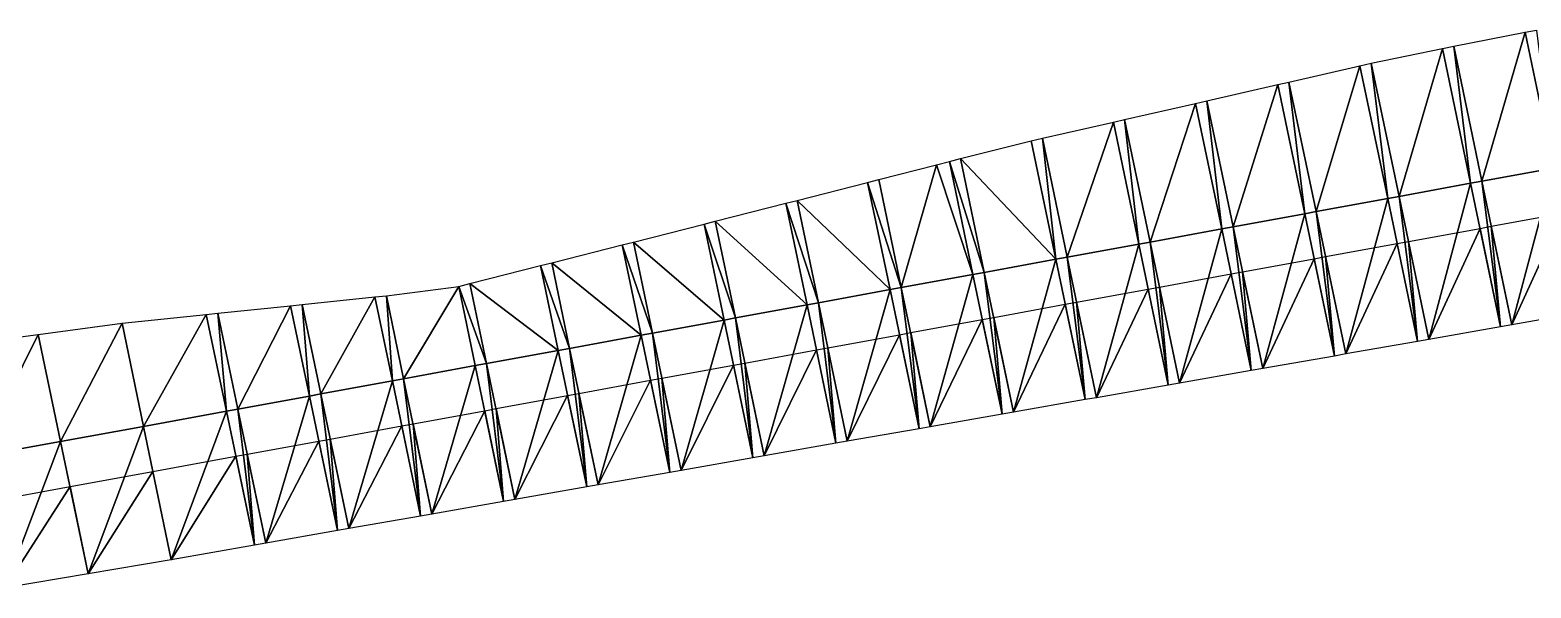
# Model space of a CAD drawing. Header units: metres. Extents: x 1882598 to 1885460, y 3171405 to 3171756.
# Drawn here: x 1883385.72 to 1883403.52, y 3171662.68 to 3171669.29 of the extents above; entities that cross this region are included whole.
import ezdxf

# ---------------------------------------------------------------- set-up
doc = ezdxf.new("R2010")
doc.units = ezdxf.units.M
doc.header["$MEASUREMENT"] = 0
doc.layers.add('Triangles surfaces projet', color=7, linetype='Continuous', true_color=0x848484)

msp = doc.modelspace()

# ---------------------------------------------------------------- linework, layer by layer
at = {"layer": 'Triangles surfaces projet'}
for points in [[(1883402.943, 3171667.501, 150.402), (1883402.609, 3171669.101, 149.312), (1883403.456, 3171669.267, 149.308), (1883402.943, 3171667.501, 150.402)], [(1883402.943, 3171667.501, 150.402), (1883403.456, 3171669.267, 149.308), (1883403.792, 3171667.656, 150.405), (1883402.943, 3171667.501, 150.402)], [(1883403.456, 3171669.267, 149.308), (1883403.59, 3171669.293, 149.308), (1883403.792, 3171667.656, 150.405), (1883403.456, 3171669.267, 149.308)], [(1883401.629, 3171668.9, 149.323), (1883402.475, 3171669.075, 149.313), (1883401.959, 3171667.321, 150.399), (1883401.629, 3171668.9, 149.323)], [(1883401.959, 3171667.321, 150.399), (1883402.475, 3171669.075, 149.313), (1883402.809, 3171667.476, 150.402), (1883401.959, 3171667.321, 150.399)], [(1883402.475, 3171669.075, 149.313), (1883402.609, 3171669.101, 149.312), (1883402.809, 3171667.476, 150.402), (1883402.475, 3171669.075, 149.313)], [(1883402.609, 3171669.101, 149.312), (1883402.943, 3171667.501, 150.402), (1883402.809, 3171667.476, 150.402), (1883402.609, 3171669.101, 149.312)], [(1883400.975, 3171667.141, 150.396), (1883400.654, 3171668.677, 149.35), (1883401.496, 3171668.87, 149.327), (1883400.975, 3171667.141, 150.396)], [(1883401.496, 3171668.87, 149.327), (1883401.825, 3171667.296, 150.399), (1883400.975, 3171667.141, 150.396), (1883401.496, 3171668.87, 149.327)], [(1883401.825, 3171667.296, 150.399), (1883401.496, 3171668.87, 149.327), (1883401.629, 3171668.9, 149.323), (1883401.825, 3171667.296, 150.399)], [(1883401.629, 3171668.9, 149.323), (1883401.959, 3171667.321, 150.399), (1883401.825, 3171667.296, 150.399), (1883401.629, 3171668.9, 149.323)], [(1883399.991, 3171666.961, 150.393), (1883399.679, 3171668.455, 149.376), (1883400.521, 3171668.647, 149.353), (1883399.991, 3171666.961, 150.393)], [(1883399.991, 3171666.961, 150.393), (1883400.521, 3171668.647, 149.353), (1883400.841, 3171667.116, 150.396), (1883399.991, 3171666.961, 150.393)], [(1883400.841, 3171667.116, 150.396), (1883400.521, 3171668.647, 149.353), (1883400.654, 3171668.677, 149.35), (1883400.841, 3171667.116, 150.396)], [(1883400.841, 3171667.116, 150.396), (1883400.654, 3171668.677, 149.35), (1883400.975, 3171667.141, 150.396), (1883400.841, 3171667.116, 150.396)], [(1883399.857, 3171666.936, 150.393), (1883399.546, 3171668.424, 149.379), (1883399.679, 3171668.455, 149.376), (1883399.857, 3171666.936, 150.393)], [(1883399.991, 3171666.961, 150.393), (1883399.857, 3171666.936, 150.393), (1883399.679, 3171668.455, 149.376), (1883399.991, 3171666.961, 150.393)], [(1883399.007, 3171666.78, 150.39), (1883398.704, 3171668.232, 149.401), (1883399.546, 3171668.424, 149.379), (1883399.007, 3171666.78, 150.39)], [(1883399.546, 3171668.424, 149.379), (1883399.857, 3171666.936, 150.393), (1883399.007, 3171666.78, 150.39), (1883399.546, 3171668.424, 149.379)], [(1883399.857, 3171666.936, 150.393), (1883399.546, 3171668.424, 149.379), (1883399.546, 3171668.424, 149.379), (1883399.857, 3171666.936, 150.393)], [(1883398.023, 3171666.6, 150.388), (1883397.729, 3171668.011, 149.427), (1883398.571, 3171668.202, 149.405), (1883398.023, 3171666.6, 150.388)], [(1883398.873, 3171666.756, 150.39), (1883398.023, 3171666.6, 150.388), (1883398.571, 3171668.202, 149.405), (1883398.873, 3171666.756, 150.39)], [(1883398.873, 3171666.756, 150.39), (1883398.571, 3171668.202, 149.405), (1883398.704, 3171668.232, 149.401), (1883398.873, 3171666.756, 150.39)], [(1883399.007, 3171666.78, 150.39), (1883398.873, 3171666.756, 150.39), (1883398.704, 3171668.232, 149.401), (1883399.007, 3171666.78, 150.39)], [(1883397.889, 3171666.576, 150.387), (1883396.757, 3171667.769, 149.466), (1883397.596, 3171667.981, 149.43), (1883397.889, 3171666.576, 150.387)], [(1883397.889, 3171666.576, 150.387), (1883397.596, 3171667.981, 149.43), (1883397.729, 3171668.011, 149.427), (1883397.889, 3171666.576, 150.387)], [(1883397.729, 3171668.011, 149.427), (1883398.023, 3171666.6, 150.388), (1883397.889, 3171666.576, 150.387), (1883397.729, 3171668.011, 149.427)], [(1883396.471, 3171667.696, 149.479), (1883396.625, 3171667.735, 149.472), (1883396.905, 3171666.396, 150.385), (1883396.471, 3171667.696, 149.479)], [(1883396.757, 3171667.769, 149.466), (1883397.039, 3171666.42, 150.385), (1883396.625, 3171667.735, 149.472), (1883396.757, 3171667.769, 149.466)], [(1883396.905, 3171666.396, 150.385), (1883396.625, 3171667.735, 149.472), (1883397.039, 3171666.42, 150.385), (1883396.905, 3171666.396, 150.385)], [(1883397.039, 3171666.42, 150.385), (1883396.757, 3171667.769, 149.466), (1883397.889, 3171666.576, 150.387), (1883397.039, 3171666.42, 150.385)], [(1883396.471, 3171667.696, 149.479), (1883396.055, 3171666.24, 150.383), (1883395.788, 3171667.521, 149.51), (1883396.471, 3171667.696, 149.479)], [(1883396.905, 3171666.396, 150.385), (1883396.055, 3171666.24, 150.383), (1883396.471, 3171667.696, 149.479), (1883396.905, 3171666.396, 150.385)], [(1883402.943, 3171667.501, 150.402), (1883403.792, 3171667.656, 150.405), (1883403.298, 3171665.798, 150.446), (1883402.943, 3171667.501, 150.402)], [(1883403.792, 3171667.656, 150.405), (1883404.149, 3171665.947, 150.449), (1883403.298, 3171665.798, 150.446), (1883403.792, 3171667.656, 150.405)], [(1883395.655, 3171667.487, 149.516), (1883395.921, 3171666.216, 150.382), (1883394.818, 3171667.274, 149.554), (1883395.655, 3171667.487, 149.516)], [(1883395.788, 3171667.521, 149.51), (1883396.055, 3171666.24, 150.383), (1883395.655, 3171667.487, 149.516), (1883395.788, 3171667.521, 149.51)], [(1883396.055, 3171666.24, 150.383), (1883395.921, 3171666.216, 150.382), (1883395.655, 3171667.487, 149.516), (1883396.055, 3171666.24, 150.383)], [(1883402.313, 3171665.625, 150.442), (1883401.959, 3171667.321, 150.399), (1883402.809, 3171667.476, 150.402), (1883402.313, 3171665.625, 150.442)], [(1883402.313, 3171665.625, 150.442), (1883402.809, 3171667.476, 150.402), (1883403.164, 3171665.774, 150.445), (1883402.313, 3171665.625, 150.442)], [(1883403.164, 3171665.774, 150.445), (1883402.809, 3171667.476, 150.402), (1883402.943, 3171667.501, 150.402), (1883403.164, 3171665.774, 150.445)], [(1883402.943, 3171667.501, 150.402), (1883403.298, 3171665.798, 150.446), (1883403.164, 3171665.774, 150.445), (1883402.943, 3171667.501, 150.402)], [(1883394.685, 3171667.24, 149.56), (1883394.937, 3171666.035, 150.38), (1883393.848, 3171667.026, 149.597), (1883394.685, 3171667.24, 149.56)], [(1883394.685, 3171667.24, 149.56), (1883394.818, 3171667.274, 149.554), (1883395.071, 3171666.06, 150.38), (1883394.685, 3171667.24, 149.56)], [(1883394.685, 3171667.24, 149.56), (1883395.071, 3171666.06, 150.38), (1883394.937, 3171666.035, 150.38), (1883394.685, 3171667.24, 149.56)], [(1883395.071, 3171666.06, 150.38), (1883394.818, 3171667.274, 149.554), (1883395.921, 3171666.216, 150.382), (1883395.071, 3171666.06, 150.38)], [(1883401.327, 3171665.453, 150.439), (1883400.975, 3171667.141, 150.396), (1883401.825, 3171667.296, 150.399), (1883401.327, 3171665.453, 150.439)], [(1883401.825, 3171667.296, 150.399), (1883402.178, 3171665.602, 150.442), (1883401.327, 3171665.453, 150.439), (1883401.825, 3171667.296, 150.399)], [(1883401.825, 3171667.296, 150.399), (1883401.959, 3171667.321, 150.399), (1883402.178, 3171665.602, 150.442), (1883401.825, 3171667.296, 150.399)], [(1883402.178, 3171665.602, 150.442), (1883401.959, 3171667.321, 150.399), (1883402.313, 3171665.625, 150.442), (1883402.178, 3171665.602, 150.442)], [(1883393.716, 3171666.993, 149.603), (1883393.848, 3171667.026, 149.597), (1883394.087, 3171665.88, 150.378), (1883393.716, 3171666.993, 149.603)], [(1883394.937, 3171666.035, 150.38), (1883394.087, 3171665.88, 150.378), (1883393.848, 3171667.026, 149.597), (1883394.937, 3171666.035, 150.38)], [(1883400.342, 3171665.28, 150.436), (1883399.991, 3171666.961, 150.393), (1883400.841, 3171667.116, 150.396), (1883400.342, 3171665.28, 150.436)], [(1883400.342, 3171665.28, 150.436), (1883400.841, 3171667.116, 150.396), (1883401.193, 3171665.429, 150.439), (1883400.342, 3171665.28, 150.436)], [(1883400.841, 3171667.116, 150.396), (1883400.975, 3171667.141, 150.396), (1883401.193, 3171665.429, 150.439), (1883400.841, 3171667.116, 150.396)], [(1883400.975, 3171667.141, 150.396), (1883401.327, 3171665.453, 150.439), (1883401.193, 3171665.429, 150.439), (1883400.975, 3171667.141, 150.396)], [(1883403.904, 3171667.123, 150.769), (1883403.298, 3171665.798, 150.796), (1883403.054, 3171666.967, 150.766), (1883403.904, 3171667.123, 150.769)], [(1883404.149, 3171665.947, 150.799), (1883403.298, 3171665.798, 150.796), (1883403.904, 3171667.123, 150.769), (1883404.149, 3171665.947, 150.799)], [(1883392.878, 3171666.78, 149.64), (1883393.716, 3171666.993, 149.603), (1883393.953, 3171665.855, 150.378), (1883392.878, 3171666.78, 149.64)], [(1883393.953, 3171665.855, 150.378), (1883393.716, 3171666.993, 149.603), (1883394.087, 3171665.88, 150.378), (1883393.953, 3171665.855, 150.378)], [(1883399.356, 3171665.108, 150.433), (1883399.007, 3171666.78, 150.39), (1883399.857, 3171666.936, 150.393), (1883399.356, 3171665.108, 150.433)], [(1883400.207, 3171665.257, 150.436), (1883399.356, 3171665.108, 150.433), (1883399.857, 3171666.936, 150.393), (1883400.207, 3171665.257, 150.436)], [(1883399.857, 3171666.936, 150.393), (1883399.991, 3171666.961, 150.393), (1883400.207, 3171665.257, 150.436), (1883399.857, 3171666.936, 150.393)], [(1883399.991, 3171666.961, 150.393), (1883400.342, 3171665.28, 150.436), (1883400.207, 3171665.257, 150.436), (1883399.991, 3171666.961, 150.393)], [(1883402.92, 3171666.942, 150.765), (1883402.313, 3171665.625, 150.792), (1883402.07, 3171666.787, 150.763), (1883402.92, 3171666.942, 150.765)], [(1883403.164, 3171665.774, 150.795), (1883402.313, 3171665.625, 150.792), (1883402.92, 3171666.942, 150.765), (1883403.164, 3171665.774, 150.795)], [(1883403.054, 3171666.967, 150.766), (1883403.164, 3171665.774, 150.795), (1883402.92, 3171666.942, 150.765), (1883403.054, 3171666.967, 150.766)], [(1883403.298, 3171665.798, 150.796), (1883403.164, 3171665.774, 150.795), (1883403.054, 3171666.967, 150.766), (1883403.298, 3171665.798, 150.796)], [(1883391.908, 3171666.534, 149.683), (1883392.745, 3171666.746, 149.646), (1883392.969, 3171665.675, 150.376), (1883391.908, 3171666.534, 149.683)], [(1883393.103, 3171665.7, 150.376), (1883392.745, 3171666.746, 149.646), (1883392.878, 3171666.78, 149.64), (1883393.103, 3171665.7, 150.376)], [(1883392.745, 3171666.746, 149.646), (1883393.103, 3171665.7, 150.376), (1883392.969, 3171665.675, 150.376), (1883392.745, 3171666.746, 149.646)], [(1883392.878, 3171666.78, 149.64), (1883393.953, 3171665.855, 150.378), (1883393.103, 3171665.7, 150.376), (1883392.878, 3171666.78, 149.64)], [(1883398.371, 3171664.935, 150.43), (1883398.023, 3171666.6, 150.388), (1883398.873, 3171666.756, 150.39), (1883398.371, 3171664.935, 150.43)], [(1883399.222, 3171665.084, 150.433), (1883398.371, 3171664.935, 150.43), (1883398.873, 3171666.756, 150.39), (1883399.222, 3171665.084, 150.433)], [(1883398.873, 3171666.756, 150.39), (1883399.007, 3171666.78, 150.39), (1883399.222, 3171665.084, 150.433), (1883398.873, 3171666.756, 150.39)], [(1883399.007, 3171666.78, 150.39), (1883399.356, 3171665.108, 150.433), (1883399.222, 3171665.084, 150.433), (1883399.007, 3171666.78, 150.39)], [(1883401.936, 3171666.762, 150.762), (1883401.327, 3171665.453, 150.789), (1883401.086, 3171666.607, 150.76), (1883401.936, 3171666.762, 150.762)], [(1883402.178, 3171665.602, 150.792), (1883401.327, 3171665.453, 150.789), (1883401.936, 3171666.762, 150.762), (1883402.178, 3171665.602, 150.792)], [(1883402.07, 3171666.787, 150.763), (1883402.178, 3171665.602, 150.792), (1883401.936, 3171666.762, 150.762), (1883402.07, 3171666.787, 150.763)], [(1883402.178, 3171665.602, 150.792), (1883402.07, 3171666.787, 150.763), (1883402.313, 3171665.625, 150.792), (1883402.178, 3171665.602, 150.792)], [(1883391.775, 3171666.5, 149.689), (1883391.985, 3171665.495, 150.374), (1883390.937, 3171666.288, 149.726), (1883391.775, 3171666.5, 149.689)], [(1883392.119, 3171665.52, 150.374), (1883391.775, 3171666.5, 149.689), (1883391.908, 3171666.534, 149.683), (1883392.119, 3171665.52, 150.374)], [(1883392.119, 3171665.52, 150.374), (1883391.985, 3171665.495, 150.374), (1883391.775, 3171666.5, 149.689), (1883392.119, 3171665.52, 150.374)], [(1883392.119, 3171665.52, 150.374), (1883391.908, 3171666.534, 149.683), (1883392.969, 3171665.675, 150.376), (1883392.119, 3171665.52, 150.374)], [(1883397.889, 3171666.576, 150.387), (1883397.385, 3171664.763, 150.427), (1883397.039, 3171666.42, 150.385), (1883397.889, 3171666.576, 150.387)], [(1883398.236, 3171664.912, 150.43), (1883397.385, 3171664.763, 150.427), (1883397.889, 3171666.576, 150.387), (1883398.236, 3171664.912, 150.43)], [(1883398.023, 3171666.6, 150.388), (1883398.236, 3171664.912, 150.43), (1883397.889, 3171666.576, 150.387), (1883398.023, 3171666.6, 150.388)], [(1883398.236, 3171664.912, 150.43), (1883398.023, 3171666.6, 150.388), (1883398.371, 3171664.935, 150.43), (1883398.236, 3171664.912, 150.43)], [(1883400.952, 3171666.582, 150.759), (1883400.342, 3171665.28, 150.786), (1883400.102, 3171666.427, 150.757), (1883400.952, 3171666.582, 150.759)], [(1883400.342, 3171665.28, 150.786), (1883400.952, 3171666.582, 150.759), (1883401.193, 3171665.429, 150.789), (1883400.342, 3171665.28, 150.786)], [(1883401.086, 3171666.607, 150.76), (1883401.193, 3171665.429, 150.789), (1883400.952, 3171666.582, 150.759), (1883401.086, 3171666.607, 150.76)], [(1883401.086, 3171666.607, 150.76), (1883401.327, 3171665.453, 150.789), (1883401.193, 3171665.429, 150.789), (1883401.086, 3171666.607, 150.76)], [(1883396.055, 3171666.24, 150.383), (1883396.905, 3171666.396, 150.385), (1883396.399, 3171664.59, 150.425), (1883396.055, 3171666.24, 150.383)], [(1883396.399, 3171664.59, 150.425), (1883396.905, 3171666.396, 150.385), (1883397.251, 3171664.739, 150.427), (1883396.399, 3171664.59, 150.425)], [(1883397.251, 3171664.739, 150.427), (1883396.905, 3171666.396, 150.385), (1883397.039, 3171666.42, 150.385), (1883397.251, 3171664.739, 150.427)], [(1883397.385, 3171664.763, 150.427), (1883397.251, 3171664.739, 150.427), (1883397.039, 3171666.42, 150.385), (1883397.385, 3171664.763, 150.427)], [(1883399.968, 3171666.402, 150.756), (1883399.356, 3171665.108, 150.783), (1883399.118, 3171666.247, 150.754), (1883399.968, 3171666.402, 150.756)], [(1883399.968, 3171666.402, 150.756), (1883400.207, 3171665.257, 150.786), (1883399.356, 3171665.108, 150.783), (1883399.968, 3171666.402, 150.756)], [(1883400.102, 3171666.427, 150.757), (1883400.207, 3171665.257, 150.786), (1883399.968, 3171666.402, 150.756), (1883400.102, 3171666.427, 150.757)], [(1883400.342, 3171665.28, 150.786), (1883400.207, 3171665.257, 150.786), (1883400.102, 3171666.427, 150.757), (1883400.342, 3171665.28, 150.786)], [(1883388.946, 3171666.039, 149.648), (1883389.81, 3171666.129, 149.693), (1883389.167, 3171664.979, 150.369), (1883388.946, 3171666.039, 149.648)], [(1883390.017, 3171665.135, 150.37), (1883389.167, 3171664.979, 150.369), (1883389.81, 3171666.129, 149.693), (1883390.017, 3171665.135, 150.37)], [(1883389.946, 3171666.143, 149.7), (1883390.017, 3171665.135, 150.37), (1883389.81, 3171666.129, 149.693), (1883389.946, 3171666.143, 149.7)], [(1883389.946, 3171666.143, 149.7), (1883390.805, 3171666.255, 149.732), (1883390.151, 3171665.159, 150.371), (1883389.946, 3171666.143, 149.7)], [(1883390.017, 3171665.135, 150.37), (1883389.946, 3171666.143, 149.7), (1883390.151, 3171665.159, 150.371), (1883390.017, 3171665.135, 150.37)], [(1883390.805, 3171666.255, 149.732), (1883391.001, 3171665.315, 150.372), (1883390.151, 3171665.159, 150.371), (1883390.805, 3171666.255, 149.732)], [(1883391.135, 3171665.34, 150.372), (1883390.805, 3171666.255, 149.732), (1883390.937, 3171666.288, 149.726), (1883391.135, 3171665.34, 150.372)], [(1883391.001, 3171665.315, 150.372), (1883390.805, 3171666.255, 149.732), (1883391.135, 3171665.34, 150.372), (1883391.001, 3171665.315, 150.372)], [(1883391.135, 3171665.34, 150.372), (1883390.937, 3171666.288, 149.726), (1883391.985, 3171665.495, 150.374), (1883391.135, 3171665.34, 150.372)], [(1883395.071, 3171666.06, 150.38), (1883395.921, 3171666.216, 150.382), (1883395.414, 3171664.418, 150.422), (1883395.071, 3171666.06, 150.38)], [(1883395.414, 3171664.418, 150.422), (1883395.921, 3171666.216, 150.382), (1883396.265, 3171664.567, 150.424), (1883395.414, 3171664.418, 150.422)], [(1883396.055, 3171666.24, 150.383), (1883396.265, 3171664.567, 150.424), (1883395.921, 3171666.216, 150.382), (1883396.055, 3171666.24, 150.383)], [(1883396.055, 3171666.24, 150.383), (1883396.399, 3171664.59, 150.425), (1883396.265, 3171664.567, 150.424), (1883396.055, 3171666.24, 150.383)], [(1883398.984, 3171666.222, 150.754), (1883398.371, 3171664.935, 150.78), (1883398.134, 3171666.066, 150.751), (1883398.984, 3171666.222, 150.754)], [(1883399.222, 3171665.084, 150.783), (1883398.371, 3171664.935, 150.78), (1883398.984, 3171666.222, 150.754), (1883399.222, 3171665.084, 150.783)], [(1883399.118, 3171666.247, 150.754), (1883399.222, 3171665.084, 150.783), (1883398.984, 3171666.222, 150.754), (1883399.118, 3171666.247, 150.754)], [(1883399.222, 3171665.084, 150.783), (1883399.118, 3171666.247, 150.754), (1883399.356, 3171665.108, 150.783), (1883399.222, 3171665.084, 150.783)], [(1883387.946, 3171665.935, 149.594), (1883388.81, 3171666.025, 149.64), (1883388.183, 3171664.799, 150.368), (1883387.946, 3171665.935, 149.594)], [(1883388.183, 3171664.799, 150.368), (1883388.81, 3171666.025, 149.64), (1883389.033, 3171664.955, 150.369), (1883388.183, 3171664.799, 150.368)], [(1883389.033, 3171664.955, 150.369), (1883388.81, 3171666.025, 149.64), (1883388.946, 3171666.039, 149.648), (1883389.033, 3171664.955, 150.369)], [(1883389.167, 3171664.979, 150.369), (1883389.033, 3171664.955, 150.369), (1883388.946, 3171666.039, 149.648), (1883389.167, 3171664.979, 150.369)], [(1883394.428, 3171664.245, 150.42), (1883394.087, 3171665.88, 150.378), (1883394.937, 3171666.035, 150.38), (1883394.428, 3171664.245, 150.42)], [(1883394.937, 3171666.035, 150.38), (1883395.279, 3171664.394, 150.422), (1883394.428, 3171664.245, 150.42), (1883394.937, 3171666.035, 150.38)], [(1883395.071, 3171666.06, 150.38), (1883395.279, 3171664.394, 150.422), (1883394.937, 3171666.035, 150.38), (1883395.071, 3171666.06, 150.38)], [(1883395.071, 3171666.06, 150.38), (1883395.414, 3171664.418, 150.422), (1883395.279, 3171664.394, 150.422), (1883395.071, 3171666.06, 150.38)], [(1883398, 3171666.042, 150.751), (1883397.385, 3171664.763, 150.777), (1883397.151, 3171665.886, 150.749), (1883398, 3171666.042, 150.751)], [(1883397.385, 3171664.763, 150.777), (1883398, 3171666.042, 150.751), (1883398.236, 3171664.912, 150.78), (1883397.385, 3171664.763, 150.777)], [(1883398.134, 3171666.066, 150.751), (1883398.236, 3171664.912, 150.78), (1883398, 3171666.042, 150.751), (1883398.134, 3171666.066, 150.751)], [(1883398.134, 3171666.066, 150.751), (1883398.371, 3171664.935, 150.78), (1883398.236, 3171664.912, 150.78), (1883398.134, 3171666.066, 150.751)], [(1883385.816, 3171665.684, 149.495), (1883386.81, 3171665.817, 149.534), (1883386.081, 3171664.416, 150.359), (1883385.816, 3171665.684, 149.495)], [(1883386.81, 3171665.817, 149.534), (1883387.065, 3171664.594, 150.366), (1883386.081, 3171664.416, 150.359), (1883386.81, 3171665.817, 149.534)], [(1883386.81, 3171665.817, 149.534), (1883387.81, 3171665.921, 149.587), (1883387.065, 3171664.594, 150.366), (1883386.81, 3171665.817, 149.534)], [(1883387.81, 3171665.921, 149.587), (1883388.049, 3171664.775, 150.367), (1883387.065, 3171664.594, 150.366), (1883387.81, 3171665.921, 149.587)], [(1883387.946, 3171665.935, 149.594), (1883388.049, 3171664.775, 150.367), (1883387.81, 3171665.921, 149.587), (1883387.946, 3171665.935, 149.594)], [(1883388.183, 3171664.799, 150.368), (1883388.049, 3171664.775, 150.367), (1883387.946, 3171665.935, 149.594), (1883388.183, 3171664.799, 150.368)], [(1883393.443, 3171664.073, 150.418), (1883393.103, 3171665.7, 150.376), (1883393.953, 3171665.855, 150.378), (1883393.443, 3171664.073, 150.418)], [(1883394.294, 3171664.222, 150.42), (1883393.443, 3171664.073, 150.418), (1883393.953, 3171665.855, 150.378), (1883394.294, 3171664.222, 150.42)], [(1883394.087, 3171665.88, 150.378), (1883394.294, 3171664.222, 150.42), (1883393.953, 3171665.855, 150.378), (1883394.087, 3171665.88, 150.378)], [(1883394.428, 3171664.245, 150.42), (1883394.294, 3171664.222, 150.42), (1883394.087, 3171665.88, 150.378), (1883394.428, 3171664.245, 150.42)], [(1883397.016, 3171665.862, 150.748), (1883396.399, 3171664.59, 150.775), (1883396.167, 3171665.706, 150.746), (1883397.016, 3171665.862, 150.748)], [(1883397.016, 3171665.862, 150.748), (1883397.251, 3171664.739, 150.777), (1883396.399, 3171664.59, 150.775), (1883397.016, 3171665.862, 150.748)], [(1883397.151, 3171665.886, 150.749), (1883397.251, 3171664.739, 150.777), (1883397.016, 3171665.862, 150.748), (1883397.151, 3171665.886, 150.749)], [(1883397.385, 3171664.763, 150.777), (1883397.251, 3171664.739, 150.777), (1883397.151, 3171665.886, 150.749), (1883397.385, 3171664.763, 150.777)], [(1883384.822, 3171665.552, 149.456), (1883385.816, 3171665.684, 149.495), (1883385.097, 3171664.237, 150.352), (1883384.822, 3171665.552, 149.456)], [(1883385.097, 3171664.237, 150.352), (1883385.816, 3171665.684, 149.495), (1883386.081, 3171664.416, 150.359), (1883385.097, 3171664.237, 150.352)], [(1883392.969, 3171665.675, 150.376), (1883392.457, 3171663.901, 150.416), (1883392.119, 3171665.52, 150.374), (1883392.969, 3171665.675, 150.376)], [(1883392.457, 3171663.901, 150.416), (1883392.969, 3171665.675, 150.376), (1883393.308, 3171664.049, 150.417), (1883392.457, 3171663.901, 150.416)], [(1883393.103, 3171665.7, 150.376), (1883393.308, 3171664.049, 150.417), (1883392.969, 3171665.675, 150.376), (1883393.103, 3171665.7, 150.376)], [(1883393.103, 3171665.7, 150.376), (1883393.443, 3171664.073, 150.418), (1883393.308, 3171664.049, 150.417), (1883393.103, 3171665.7, 150.376)], [(1883396.032, 3171665.682, 150.746), (1883395.414, 3171664.418, 150.772), (1883395.183, 3171665.526, 150.744), (1883396.032, 3171665.682, 150.746)], [(1883396.265, 3171664.567, 150.774), (1883395.414, 3171664.418, 150.772), (1883396.032, 3171665.682, 150.746), (1883396.265, 3171664.567, 150.774)], [(1883396.167, 3171665.706, 150.746), (1883396.265, 3171664.567, 150.774), (1883396.032, 3171665.682, 150.746), (1883396.167, 3171665.706, 150.746)], [(1883396.265, 3171664.567, 150.774), (1883396.167, 3171665.706, 150.746), (1883396.399, 3171664.59, 150.775), (1883396.265, 3171664.567, 150.774)], [(1883391.985, 3171665.495, 150.374), (1883391.472, 3171663.728, 150.414), (1883391.135, 3171665.34, 150.372), (1883391.985, 3171665.495, 150.374)], [(1883391.985, 3171665.495, 150.374), (1883392.323, 3171663.877, 150.415), (1883391.472, 3171663.728, 150.414), (1883391.985, 3171665.495, 150.374)], [(1883392.119, 3171665.52, 150.374), (1883392.323, 3171663.877, 150.415), (1883391.985, 3171665.495, 150.374), (1883392.119, 3171665.52, 150.374)], [(1883392.323, 3171663.877, 150.415), (1883392.119, 3171665.52, 150.374), (1883392.457, 3171663.901, 150.416), (1883392.323, 3171663.877, 150.415)], [(1883395.048, 3171665.502, 150.744), (1883394.428, 3171664.245, 150.77), (1883394.199, 3171665.346, 150.742), (1883395.048, 3171665.502, 150.744)], [(1883394.428, 3171664.245, 150.77), (1883395.048, 3171665.502, 150.744), (1883395.279, 3171664.394, 150.772), (1883394.428, 3171664.245, 150.77)], [(1883395.183, 3171665.526, 150.744), (1883395.279, 3171664.394, 150.772), (1883395.048, 3171665.502, 150.744), (1883395.183, 3171665.526, 150.744)], [(1883395.183, 3171665.526, 150.744), (1883395.414, 3171664.418, 150.772), (1883395.279, 3171664.394, 150.772), (1883395.183, 3171665.526, 150.744)], [(1883390.486, 3171663.556, 150.412), (1883390.151, 3171665.159, 150.371), (1883391.001, 3171665.315, 150.372), (1883390.486, 3171663.556, 150.412)], [(1883390.486, 3171663.556, 150.412), (1883391.001, 3171665.315, 150.372), (1883391.337, 3171663.704, 150.413), (1883390.486, 3171663.556, 150.412)], [(1883391.337, 3171663.704, 150.413), (1883391.001, 3171665.315, 150.372), (1883391.135, 3171665.34, 150.372), (1883391.337, 3171663.704, 150.413)], [(1883391.135, 3171665.34, 150.372), (1883391.472, 3171663.728, 150.414), (1883391.337, 3171663.704, 150.413), (1883391.135, 3171665.34, 150.372)], [(1883394.064, 3171665.321, 150.742), (1883393.443, 3171664.073, 150.768), (1883393.215, 3171665.166, 150.74), (1883394.064, 3171665.321, 150.742)], [(1883394.064, 3171665.321, 150.742), (1883394.294, 3171664.222, 150.77), (1883393.443, 3171664.073, 150.768), (1883394.064, 3171665.321, 150.742)], [(1883394.199, 3171665.346, 150.742), (1883394.294, 3171664.222, 150.77), (1883394.064, 3171665.321, 150.742), (1883394.199, 3171665.346, 150.742)], [(1883394.428, 3171664.245, 150.77), (1883394.294, 3171664.222, 150.77), (1883394.199, 3171665.346, 150.742), (1883394.428, 3171664.245, 150.77)], [(1883389.167, 3171664.979, 150.369), (1883390.017, 3171665.135, 150.37), (1883389.501, 3171663.383, 150.41), (1883389.167, 3171664.979, 150.369)], [(1883389.501, 3171663.383, 150.41), (1883390.017, 3171665.135, 150.37), (1883390.352, 3171663.532, 150.411), (1883389.501, 3171663.383, 150.41)], [(1883390.017, 3171665.135, 150.37), (1883390.151, 3171665.159, 150.371), (1883390.352, 3171663.532, 150.411), (1883390.017, 3171665.135, 150.37)], [(1883390.151, 3171665.159, 150.371), (1883390.486, 3171663.556, 150.412), (1883390.352, 3171663.532, 150.411), (1883390.151, 3171665.159, 150.371)], [(1883393.08, 3171665.141, 150.739), (1883392.457, 3171663.901, 150.766), (1883392.231, 3171664.986, 150.738), (1883393.08, 3171665.141, 150.739)], [(1883393.308, 3171664.049, 150.767), (1883392.457, 3171663.901, 150.766), (1883393.08, 3171665.141, 150.739), (1883393.308, 3171664.049, 150.767)], [(1883393.215, 3171665.166, 150.74), (1883393.308, 3171664.049, 150.767), (1883393.08, 3171665.141, 150.739), (1883393.215, 3171665.166, 150.74)], [(1883393.308, 3171664.049, 150.767), (1883393.215, 3171665.166, 150.74), (1883393.443, 3171664.073, 150.768), (1883393.308, 3171664.049, 150.767)], [(1883388.515, 3171663.211, 150.408), (1883388.183, 3171664.799, 150.368), (1883389.033, 3171664.955, 150.369), (1883388.515, 3171663.211, 150.408)], [(1883389.366, 3171663.359, 150.41), (1883388.515, 3171663.211, 150.408), (1883389.033, 3171664.955, 150.369), (1883389.366, 3171663.359, 150.41)], [(1883389.366, 3171663.359, 150.41), (1883389.033, 3171664.955, 150.369), (1883389.167, 3171664.979, 150.369), (1883389.366, 3171663.359, 150.41)], [(1883389.501, 3171663.383, 150.41), (1883389.366, 3171663.359, 150.41), (1883389.167, 3171664.979, 150.369), (1883389.501, 3171663.383, 150.41)], [(1883392.096, 3171664.961, 150.738), (1883391.472, 3171663.728, 150.764), (1883391.247, 3171664.806, 150.736), (1883392.096, 3171664.961, 150.738)], [(1883391.472, 3171663.728, 150.764), (1883392.096, 3171664.961, 150.738), (1883392.323, 3171663.877, 150.765), (1883391.472, 3171663.728, 150.764)], [(1883392.231, 3171664.986, 150.738), (1883392.323, 3171663.877, 150.765), (1883392.096, 3171664.961, 150.738), (1883392.231, 3171664.986, 150.738)], [(1883392.231, 3171664.986, 150.738), (1883392.457, 3171663.901, 150.766), (1883392.323, 3171663.877, 150.765), (1883392.231, 3171664.986, 150.738)], [(1883387.395, 3171663.015, 150.406), (1883387.065, 3171664.594, 150.366), (1883388.049, 3171664.775, 150.367), (1883387.395, 3171663.015, 150.406)], [(1883388.381, 3171663.187, 150.408), (1883387.395, 3171663.015, 150.406), (1883388.049, 3171664.775, 150.367), (1883388.381, 3171663.187, 150.408)], [(1883388.381, 3171663.187, 150.408), (1883388.049, 3171664.775, 150.367), (1883388.183, 3171664.799, 150.368), (1883388.381, 3171663.187, 150.408)], [(1883388.381, 3171663.187, 150.408), (1883388.183, 3171664.799, 150.368), (1883388.515, 3171663.211, 150.408), (1883388.381, 3171663.187, 150.408)], [(1883391.113, 3171664.781, 150.736), (1883390.486, 3171663.556, 150.762), (1883390.263, 3171664.625, 150.734), (1883391.113, 3171664.781, 150.736)], [(1883391.113, 3171664.781, 150.736), (1883391.337, 3171663.704, 150.763), (1883390.486, 3171663.556, 150.762), (1883391.113, 3171664.781, 150.736)], [(1883391.247, 3171664.806, 150.736), (1883391.337, 3171663.704, 150.763), (1883391.113, 3171664.781, 150.736), (1883391.247, 3171664.806, 150.736)], [(1883391.472, 3171663.728, 150.764), (1883391.337, 3171663.704, 150.763), (1883391.247, 3171664.806, 150.736), (1883391.472, 3171663.728, 150.764)], [(1883386.408, 3171662.847, 150.4), (1883386.081, 3171664.416, 150.359), (1883387.065, 3171664.594, 150.366), (1883386.408, 3171662.847, 150.4)], [(1883387.065, 3171664.594, 150.366), (1883387.395, 3171663.015, 150.406), (1883386.408, 3171662.847, 150.4), (1883387.065, 3171664.594, 150.366)], [(1883390.129, 3171664.601, 150.734), (1883389.501, 3171663.383, 150.76), (1883389.279, 3171664.445, 150.733), (1883390.129, 3171664.601, 150.734)], [(1883390.352, 3171663.532, 150.761), (1883389.501, 3171663.383, 150.76), (1883390.129, 3171664.601, 150.734), (1883390.352, 3171663.532, 150.761)], [(1883390.263, 3171664.625, 150.734), (1883390.352, 3171663.532, 150.761), (1883390.129, 3171664.601, 150.734), (1883390.263, 3171664.625, 150.734)], [(1883390.352, 3171663.532, 150.761), (1883390.263, 3171664.625, 150.734), (1883390.486, 3171663.556, 150.762), (1883390.352, 3171663.532, 150.761)], [(1883385.422, 3171662.68, 150.394), (1883385.097, 3171664.237, 150.352), (1883386.081, 3171664.416, 150.359), (1883385.422, 3171662.68, 150.394)], [(1883386.081, 3171664.416, 150.359), (1883386.408, 3171662.847, 150.4), (1883385.422, 3171662.68, 150.394), (1883386.081, 3171664.416, 150.359)], [(1883389.145, 3171664.421, 150.733), (1883388.515, 3171663.211, 150.758), (1883388.295, 3171664.265, 150.731), (1883389.145, 3171664.421, 150.733)], [(1883389.366, 3171663.359, 150.76), (1883388.515, 3171663.211, 150.758), (1883389.145, 3171664.421, 150.733), (1883389.366, 3171663.359, 150.76)], [(1883389.279, 3171664.445, 150.733), (1883389.366, 3171663.359, 150.76), (1883389.145, 3171664.421, 150.733), (1883389.279, 3171664.445, 150.733)], [(1883389.501, 3171663.383, 150.76), (1883389.366, 3171663.359, 150.76), (1883389.279, 3171664.445, 150.733), (1883389.501, 3171663.383, 150.76)], [(1883388.161, 3171664.241, 150.731), (1883387.395, 3171663.015, 150.756), (1883387.177, 3171664.061, 150.73), (1883388.161, 3171664.241, 150.731)], [(1883388.381, 3171663.187, 150.758), (1883387.395, 3171663.015, 150.756), (1883388.161, 3171664.241, 150.731), (1883388.381, 3171663.187, 150.758)], [(1883388.295, 3171664.265, 150.731), (1883388.381, 3171663.187, 150.758), (1883388.161, 3171664.241, 150.731), (1883388.295, 3171664.265, 150.731)], [(1883388.515, 3171663.211, 150.758), (1883388.381, 3171663.187, 150.758), (1883388.295, 3171664.265, 150.731), (1883388.515, 3171663.211, 150.758)], [(1883387.177, 3171664.061, 150.73), (1883386.408, 3171662.847, 150.75), (1883386.193, 3171663.881, 150.723), (1883387.177, 3171664.061, 150.73)], [(1883387.395, 3171663.015, 150.756), (1883386.408, 3171662.847, 150.75), (1883387.177, 3171664.061, 150.73), (1883387.395, 3171663.015, 150.756)], [(1883386.193, 3171663.881, 150.723), (1883385.422, 3171662.68, 150.744), (1883385.208, 3171663.702, 150.716), (1883386.193, 3171663.881, 150.723)], [(1883386.408, 3171662.847, 150.75), (1883385.422, 3171662.68, 150.744), (1883386.193, 3171663.881, 150.723), (1883386.408, 3171662.847, 150.75)]]:
    msp.add_3dface(points, dxfattribs=at)

doc.saveas('drawing.dxf')
